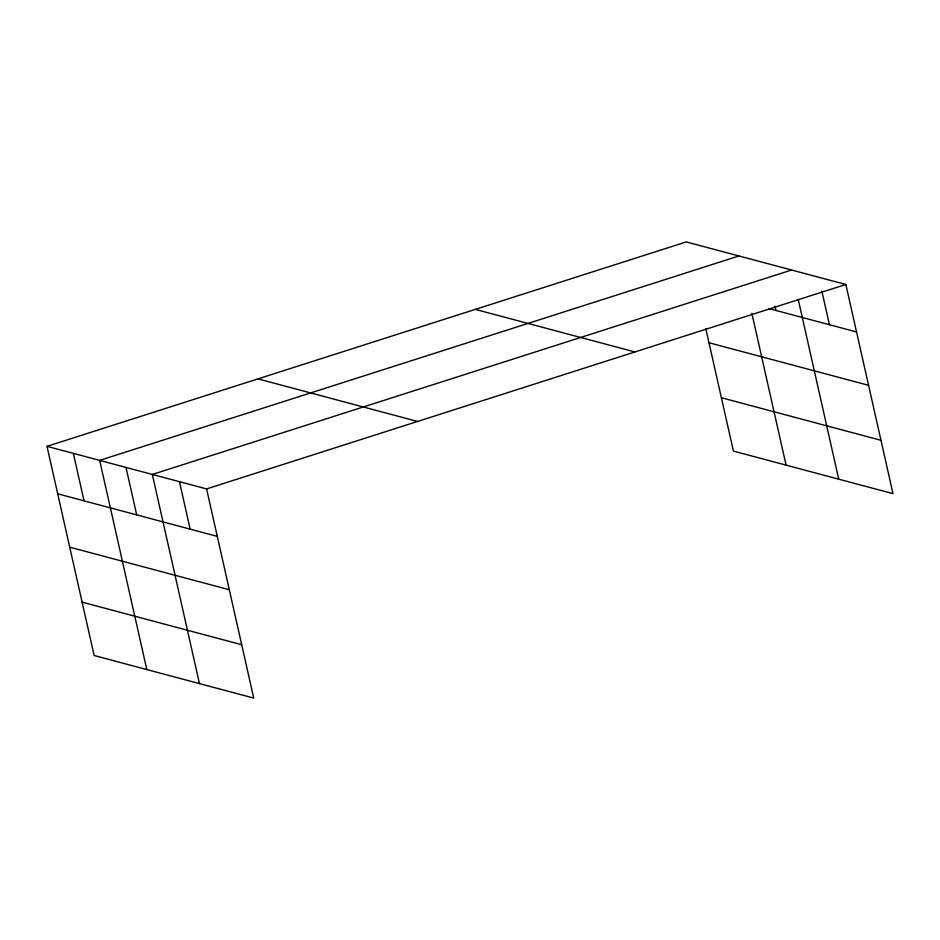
<?xml version="1.0" encoding="UTF-8"?>
<svg xmlns="http://www.w3.org/2000/svg" width="940" height="940" viewBox="0 0 940 940"><rect width="100%" height="100%" fill="white"/><g stroke="black" fill="none" stroke-linecap="round" stroke-linejoin="round"><path stroke-width="1.41" d="M47 446.347L206.589 488.918L253.73 698.079L94.141 655.509L47 446.347L686.27 241.921L845.859 284.491L893 493.653L733.411 451.082L705.823 328.706M738.934 255.974L99.663 460.389L146.804 669.562M791.598 270.015L152.327 474.441L199.468 683.603M206.589 488.918L845.859 284.491M769.038 308.614L856.563 331.961M708.995 342.748L868.584 385.318M475.311 309.377L634.9 351.948M721.38 397.726L880.98 440.296M257.959 378.879L417.548 421.449M57.693 493.817L217.293 536.388M69.725 547.174L229.313 589.744M82.109 602.152L241.709 644.723M821.877 291.212L829.433 324.723M798.213 299.331L838.739 479.177M775.018 306.276L775.97 310.459M751.847 313.267L786.075 465.136M179.458 481.68L190.162 529.149M125.995 467.415L136.7 514.885M73.332 453.362L84.036 500.832"/></g></svg>
